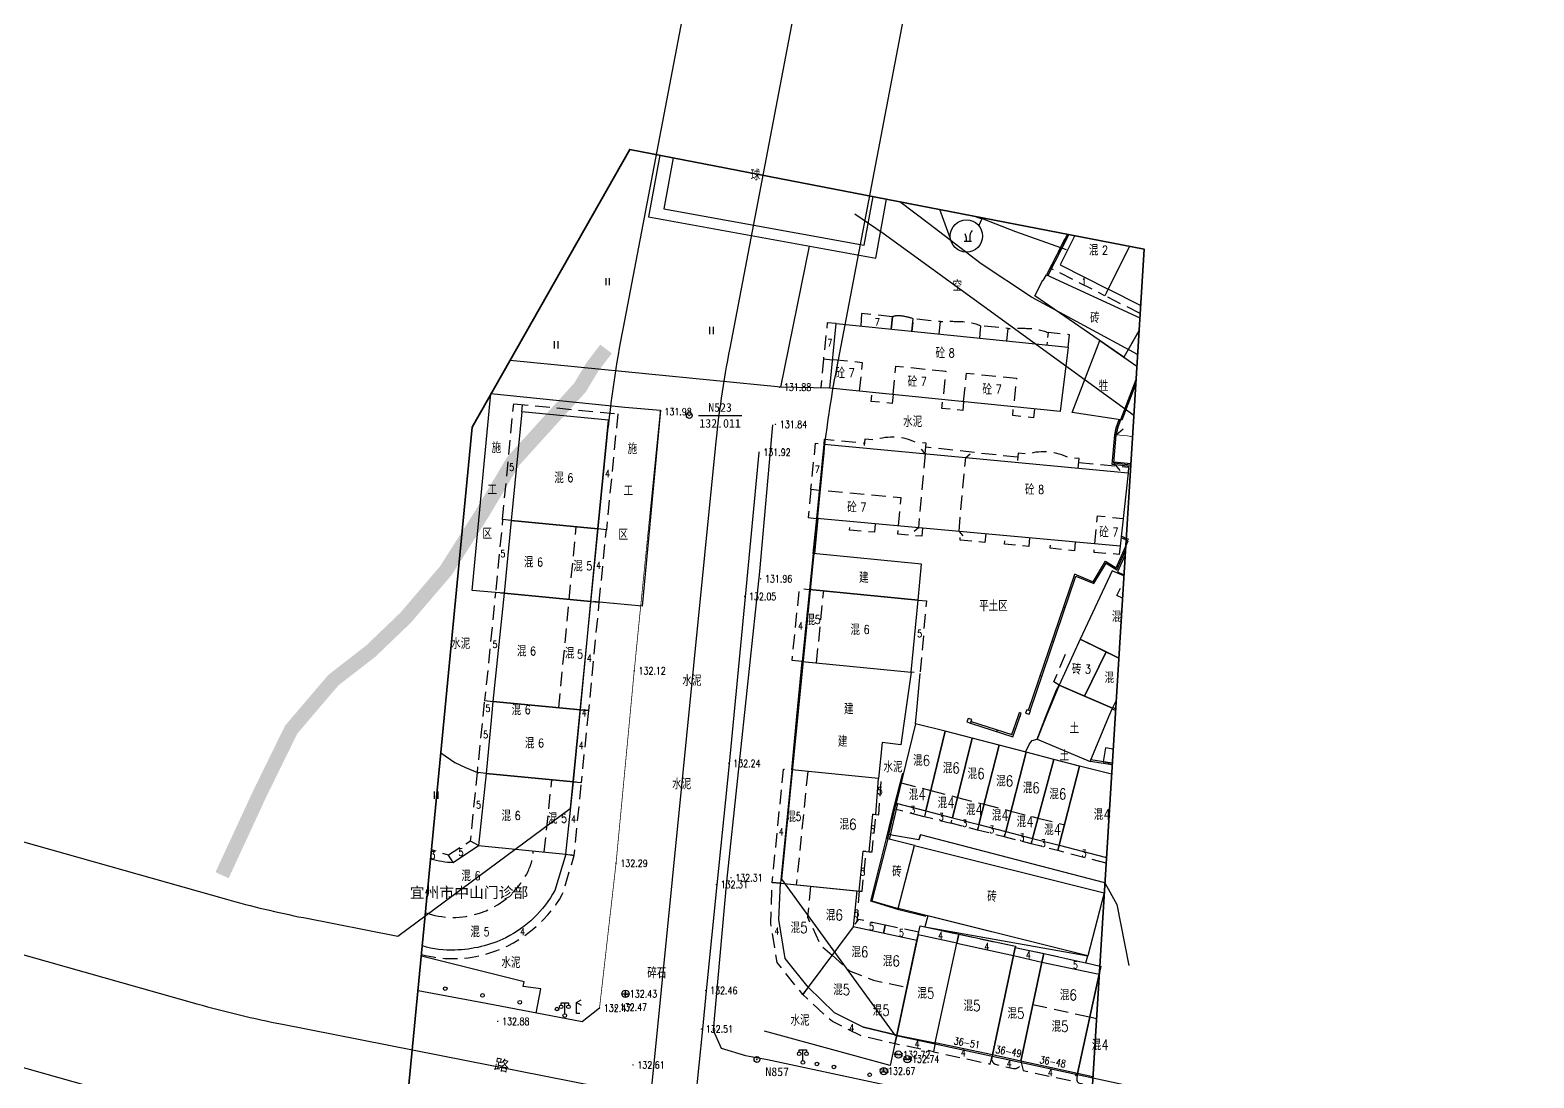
# Model space of a CAD drawing. Extents: x 529262 to 576451, y 2694391 to 2717535.
# Drawn here: x 565126.3 to 565334, y 2710702.7 to 2710847.4 of the extents above; entities that cross this region are included whole.
import ezdxf
from ezdxf.enums import TextEntityAlignment as Align
from ezdxf.xclip import XClip

# ---------------------------------------------------------------- set-up
doc = ezdxf.new("R2010")
doc.units = 0
doc.header["$XCLIPFRAME"] = 0
doc.linetypes.add('ACAD_ISO12W100', pattern=[22, 12, -3, 0.5, -3, 0.5, -3])
doc.linetypes.add('X5', pattern=[3, 2, -1])
for name, color, linetype in [('COMPONENT', 8, 'Continuous'), ('DLDW', 8, 'Continuous'), ('DLSS', 4, 'Continuous'), ('DMTZ', 8, 'Continuous'), ('GCD', 8, 'Continuous'), ('GXYZ', 8, 'Continuous'), ('JMD', 8, 'Continuous'), ('KZD', 8, 'Continuous'), ('PP-COM', 7, 'Continuous'), ('RD-中线', 40, 'Continuous'), ('RD-红线', 7, 'Continuous'), ('ZBTZ', 8, 'Continuous'), ('ZJ', 7, 'Continuous'), ('污水管径标注_W10-', 202, 'Continuous'), ('河流', 4, 'Continuous')]:
    doc.layers.add(name, color=color, linetype=linetype)
doc.layers.add('SXSS', color=5, linetype='Continuous', lineweight=0)
doc.layers.add('控制界线1', color=30, linetype='ACAD_ISO12W100', lineweight=35)
doc.styles.add('HZ', font='rs.shx', dxfattribs={"width": 0.8, "bigfont": 'hztxt.shx'})
doc.styles.add('宋体', font='', dxfattribs={"width": 0.75})
doc.styles.add('等线体', font='simhei.ttf')
doc.styles.get('宋体').set_extended_font_data('SimSun')
doc.linetypes.add('10421', pattern='A,2,[150,AAA.SHX,S=0.5,R=0,X=0,Y=0.5],1e-11', length=2)
doc.linetypes.add('10422', pattern='A,0.75,[150,AAA.SHX,S=0.5,R=0,X=0,Y=0.5],1.5,[177,AAA.SHX,S=1,R=0,X=0,Y=0.4],0.75', length=3)
doc.linetypes.add('1161', pattern='A,0,[149,AAA.SHX,S=0.15,R=0,X=0,Y=0],-1.6', length=1.6)

# ---------------------------------------------------------------- blocks, each defined once
blk = doc.blocks.new('A$C19FD0107')
at = {"layer": 'RD-中线', "color": 8, "linetype": 'Continuous', "flags": 128}
blk.add_lwpolyline([(-5743.31, 16579.32), (-5775.07, 16412.85, 0.023315), (-5777.1, 16399.01), (-5786, 16309.46)], format="xyb", dxfattribs=at)
at = {"layer": 'RD-中线', "color": 8}
blk.add_lwpolyline([(-6064, 16376.88), (-5962.75, 16353.38, -0.006431), (-5955.25, 16351.54), (-5919.83, 16342.36, -0.005446), (-5913.53, 16340.65), (-5848.65, 16322.3, 0.02026), (-5836.84, 16319.47), (-5786, 16309.46)], format="xyb", dxfattribs=at)
at = {"layer": 'RD-红线', "color": 8, "linetype": 'Continuous', "flags": 128}
for points in [[(-5764.04, 16550.72), (-5765.04, 16545.48), (-5789.8, 16415.69, 0.023272), (-5792.03, 16400.5), (-5797.12, 16349.26)], [(-5733.14, 16552.58), (-5734.14, 16547.36), (-5760.34, 16410.01, 0.023366), (-5762.18, 16397.53), (-5767.94, 16339.49)]]:
    blk.add_lwpolyline(points, format="xyb", dxfattribs=at)
at = {"layer": 'RD-红线', "color": 8}
for points in [[(-6043.08, 16387.43), (-5959.35, 16367.99, -0.006431), (-5951.49, 16366.06), (-5916.07, 16356.88, -0.005446), (-5909.45, 16355.08), (-5844.57, 16336.74, 0.02026), (-5833.94, 16334.19), (-5820.89, 16331.62)], [(-6343.83, 16356.05), (-6333.45, 16359.84, -0.004729), (-6328.37, 16361.64), (-6274.79, 16380.05, -0.092841), (-6243.83, 16384.6), (-6206.52, 16383.14, -0.007541), (-6197.94, 16382.67), (-6178.83, 16381.34, -0.010952), (-6166.4, 16380.2), (-6147.99, 16378.11, -0.023827), (-6121.19, 16373.76), (-6075.33, 16364.06, -0.004884), (-6069.9, 16362.85), (-6067.39, 16362.27), (-5966.14, 16338.77, -0.006431), (-5959.02, 16337.02), (-5923.6, 16327.84, -0.005446), (-5917.61, 16326.21), (-5852.73, 16307.87, 0.02026), (-5839.73, 16304.76), (-5820.11, 16300.89)], [(-5820.89, 16331.62), (-5797.12, 16349.26, 0.442472)], [(-5767.94, 16339.49), (-5752.26, 16317.96, 0.381381)], [(-5752.26, 16317.96), (-5691.41, 16304.84, -0.006501), (-5687.23, 16303.88), (-5513.59, 16261.68)]]:
    blk.add_lwpolyline(points, format="xyb", dxfattribs=at)
at = {"layer": '河流', "color": 8, "const_width": 2}
blk.add_lwpolyline([(-5792.15, 16412.72), (-5794.03, 16410.26), (-5795.76, 16407.38), (-5799.6, 16403.16), (-5804.99, 16397.21), (-5809.25, 16390.02), (-5814.24, 16382.15), (-5819.82, 16375.62), (-5824.62, 16371.01), (-5829.81, 16366.98), (-5835.62, 16360.16), (-5840.04, 16351.14), (-5845.17, 16340.05)], dxfattribs=at)
blk.add_lwpolyline([(-5792.15, 16412.72), (-5794.03, 16410.26), (-5795.76, 16407.38), (-5799.6, 16403.16), (-5804.99, 16397.21), (-5809.25, 16390.02), (-5814.24, 16382.15), (-5819.82, 16375.62), (-5824.62, 16371.01), (-5829.81, 16366.98), (-5835.62, 16360.16), (-5840.04, 16351.14), (-5845.17, 16340.05)], dxfattribs=at)
blk = doc.blocks.new('GC200')
at = {"linetype": 'Continuous', "const_width": 0.2, "flags": 128}
blk.add_lwpolyline([(-0.1, 0, 1), (0.1, 0, 1)], format="xyb", close=True, dxfattribs=at)
blk = doc.blocks.new('gc210')
at = {"color": 8}
for p, q in [((-1, 0), (1, 0)), ((-0.5, 1), (-0.5, 0)), ((0.5, 1), (0.5, 0))]:
    blk.add_line(p, q, dxfattribs=at)
for centre, radius, start, end in [((-2.94, 0.81), 2.45, 4.3743, 29.0242), ((3.4, 1.11), 2.91, 139.3312, 182.0887)]:
    blk.add_arc(centre, radius, start, end, dxfattribs=at)
blk = doc.blocks.new('gc121')
at = {"color": 8}
for p, q in [((-0.5, -1), (-0.5, 1)), ((0.5, -1), (0.5, 1))]:
    blk.add_line(p, q, dxfattribs=at)
blk = doc.blocks.new('gc170')
at = {"color": 8, "linetype": 'Continuous'}
blk.add_circle((0, 0), 0.5, dxfattribs=at)
blk = doc.blocks.new('gc097')
at = {"color": 8}
for p, q in [((-1, 2.9), (-1, 3.5)), ((-1, 3.5), (1, 3.5)), ((0, 0.5), (0, 3.5)), ((1, 3.5), (1, 2.9))]:
    blk.add_line(p, q, dxfattribs=at)
for centre in [(-1, 2.4), (0, 0), (1, 2.4)]:
    blk.add_circle(centre, 0.5, dxfattribs=at)
blk = doc.blocks.new('gc052')
for p, q in [((0, 3), (1.3, 3.75)), ((0, 3), (1.3, 2.25)), ((0, 0), (0, 3)), ((1, 0), (0, 0))]:
    blk.add_line(p, q)
blk = doc.blocks.new('gc117')
at = {"color": 8}
blk.add_circle((0, 0), 0.8, dxfattribs=at)
blk.add_point((0, 0), dxfattribs=at)
blk = doc.blocks.new('gcbj0102')
for p, q in [((-1, 0), (1, 0)), ((0, -1), (0, 1))]:
    blk.add_line(p, q)
blk.add_circle((0, 0), 1)
blk = doc.blocks.new('gcbj0101')
blk.add_line((-1, 0), (1, 0))
blk.add_circle((0, 0), 1)
blk = doc.blocks.new('gcbj0107')
for q in [(-0.87, -0.5), (0, 1), (0.87, -0.5)]:
    blk.add_line((0, 0), q)
blk.add_circle((0, 0), 1)

msp = doc.modelspace()

# ---------------------------------------------------------------- linework, layer by layer
at = {"layer": 'DLDW', "color": 252, "linetype": '1161', "flags": 128}
msp.add_lwpolyline([(565215.103, 2710829.725), (565213.825, 2710822.668), (565241.48, 2710817.65), (565242.702, 2710824.378)], dxfattribs=at)
at = {"layer": 'DLDW', "color": 252, "linetype": 'Continuous', "flags": 128}
for points in [[(565279.002, 2710799.083), (565276.876, 2710793.556), (565270.199, 2710794.539), (565274.023, 2710804.481), (565279.118, 2710800.97)], [(565279.399, 2710805.509), (565279.277, 2710805.569), (565277.346, 2710802.196), (565279.118, 2710800.971)]]:
    msp.add_lwpolyline(points, dxfattribs=at)
at = {"layer": 'DLSS', "linetype": 'Continuous'}
for p, q in [((565276.282, 2710791.459), (565277.259, 2710792.286)), ((565275.955, 2710787.536), (565276.282, 2710791.459)), ((565275.955, 2710787.536), (565276.781, 2710786.559))]:
    msp.add_line(p, q, dxfattribs=at)
at = {"layer": 'DLSS', "linetype": 'Continuous', "flags": 128}
for points, elevation in [([(565229.954, 2710798.073), (565192.613, 2710801.759)], 131.927), ([(565183.046, 2710747.559), (565184.954, 2710746.221), (565186.425, 2710745.541), (565188.079, 2710744.824)], 133.81)]:
    msp.add_lwpolyline(points, dxfattribs=dict(at, elevation=elevation))
at = {"layer": 'DLSS', "linetype": 'Continuous', "const_width": 0.1, "flags": 128}
msp.add_lwpolyline([(565204.939, 2710712.301), (565207.22, 2710732.292), (565209.733, 2710758.883), (565213.307, 2710794.669)], dxfattribs=at)
at = {"layer": 'DLSS', "linetype": 'Continuous', "flags": 128}
msp.add_lwpolyline([(565228.831, 2710792.846), (565227.01, 2710772.612), (565222.487, 2710729.792), (565220.624, 2710709.255), (565221.721, 2710706.782), (565225.103, 2710705.733), (565228.148, 2710705.194), (565272.613, 2710695.678)], dxfattribs=at)
at = {"layer": 'DLSS', "flags": 128}
msp.add_lwpolyline([(565204.939, 2710712.301), (565202.527, 2710710.392), (565189.304, 2710712.954), (565179.879, 2710714.673)], dxfattribs=at)
at = {"layer": 'DMTZ', "linetype": '10422', "flags": 128}
for points in [[(565278.961, 2710798.42), (565277.062, 2710793.484), (565276.876, 2710793.556)], [(565244.563, 2710735.702), (565245.673, 2710740.273), (565246.8, 2710744.766)], [(565249.977, 2710724.955), (565246.264, 2710725.872), (565242.386, 2710727.055), (565244.563, 2710735.702)]]:
    msp.add_lwpolyline(points, dxfattribs=at)
at = {"layer": 'DMTZ', "linetype": '10421'}
msp.add_lwpolyline([(565276.876, 2710793.556), (565276.476, 2710792.362), (565276.282, 2710791.459)], dxfattribs=at)
at = {"layer": 'DMTZ', "linetype": '10422'}
msp.add_lwpolyline([(565275.976, 2710787.735), (565278.285, 2710787.489)], dxfattribs=at)
at = {"layer": 'DMTZ', "linetype": '10422', "flags": 128}
for points, elevation in [([(565277.508, 2710774.907), (565276.443, 2710772.545)], 22.292), ([(565276.443, 2710772.545), (565277.337, 2710772.147)], 22.292), ([(565266.576, 2710752.568), (565268.021, 2710756.271), (565268.383, 2710756.918)], 134.803), ([(565263.749, 2710747.667), (565264.327, 2710748.809), (565264.685, 2710749.273), (565265.363, 2710749.46), (565266.576, 2710752.568)], 134.803)]:
    msp.add_lwpolyline(points, dxfattribs=dict(at, elevation=elevation))
at = {"layer": 'JMD', "linetype": 'Continuous'}
for p, q in [((565268.931, 2710818.015), (565269.109, 2710817.923)), ((565276.26, 2710791.195), (565276.06, 2710791.212)), ((565249.892, 2710788.859), (565249.379, 2710789.473)), ((565255.508, 2710788.325), (565256.123, 2710788.837)), ((565234.745, 2710777.986), (565234.944, 2710777.966)), ((565248.978, 2710778.633), (565248.364, 2710778.12)), ((565254.574, 2710778.121), (565255.086, 2710777.506)), ((565277.347, 2710777.083), (565277.429, 2710777.265)), ((565234.45, 2710775.09), (565234.649, 2710775.07)), ((565277.302, 2710775.362), (565277.485, 2710775.28)), ((565274.399, 2710773.323), (565274.57, 2710773.219)), ((565270.792, 2710772.153), (565270.564, 2710772.23)), ((565269.232, 2710767.555), (565269.004, 2710767.632)), ((565267.625, 2710762.82), (565267.398, 2710762.897)), ((565266.019, 2710758.085), (565265.792, 2710758.162)), ((565263.166, 2710753.025), (565262.939, 2710753.105)), ((565259.805, 2710750.487), (565259.879, 2710750.715)), ((565275.221, 2710745.977), (565275.256, 2710746.214)), ((565245.428, 2710738.629), (565245.662, 2710738.575)), ((565249.869, 2710723.509, -329.149), (565272.37, 2710719.512, -329.149))]:
    msp.add_line(p, q, dxfattribs=at)
at = {"layer": 'JMD', "linetype": 'X5'}
for p, q in [((565249.892, 2710788.859), (565248.978, 2710778.633)), ((565254.574, 2710778.121), (565255.508, 2710788.325))]:
    msp.add_line(p, q, dxfattribs=at)
at = {"layer": 'JMD', "linetype": 'Continuous', "flags": 128}
for points in [[(565269.531, 2710819.181), (565266.644, 2710813.569)], [(565269.736, 2710819.141), (565266.826, 2710813.485)], [(565270.578, 2710818.978), (565268.534, 2710814.943), (565275.176, 2710811.592), (565278.172, 2710817.507)], [(565279.635, 2710809.342), (565275.176, 2710811.592), (565278.172, 2710817.507)], [(565279.417, 2710805.815), (565277.346, 2710802.196), (565265.048, 2710810.653), (565266.137, 2710812.822), (565266.213, 2710812.781), (565266.644, 2710813.569), (565279.53, 2710807.636)], [(565275.739, 2710787.358), (565276.083, 2710791.488), (565276.282, 2710792.415), (565276.675, 2710793.586)], [(565275.955, 2710787.536), (565276.282, 2710791.459), (565276.476, 2710792.362), (565276.876, 2710793.556)], [(565278.273, 2710787.289), (565275.955, 2710787.536)], [(565278.261, 2710787.09), (565275.739, 2710787.358)], [(565234.45, 2710775.09), (565234.942, 2710779.917)], [(565234.649, 2710775.07), (565235.141, 2710779.899)], [(565277.952, 2710776.812), (565276.943, 2710777.264)], [(565278.034, 2710776.994), (565276.967, 2710777.472)], [(565270.727, 2710771.963), (565273.179, 2710770.938), (565274.882, 2710773.731), (565276.381, 2710772.818), (565277.538, 2710775.4)], [(565270.792, 2710772.153), (565273.098, 2710771.188), (565274.815, 2710774.006), (565276.291, 2710773.107), (565277.952, 2710776.812)], [(565264.189, 2710753.438), (565270.564, 2710772.23)], [(565264.418, 2710753.366), (565270.727, 2710771.963)], [(565202.221, 2710752.568), (565202.311, 2710753.489), (565190.231, 2710754.656), (565190.031, 2710752.568)], [(565190.031, 2710752.568), (565189.279, 2710744.709), (565201.348, 2710743.548), (565202.221, 2710752.568)], [(565256.146, 2710751.661), (565262.015, 2710749.778), (565263.166, 2710753.025)], [(565256.236, 2710751.884), (565261.866, 2710750.078), (565262.749, 2710752.568)], [(565262.749, 2710752.568), (565262.939, 2710753.105)], [(565263.004, 2710752.568), (565263.166, 2710753.025)], [(565276.179, 2710753.391), (565275.705, 2710753.585)], [(565276.194, 2710753.644), (565275.797, 2710753.806)], [(565275.716, 2710745.905), (565272.68, 2710746.346)], [(565275.731, 2710746.145), (565272.775, 2710746.574)], [(565244.737, 2710735.661), (565245.889, 2710740.608)], [(565244.969, 2710735.603), (565246.121, 2710740.548)]]:
    msp.add_lwpolyline(points, dxfattribs=at)
at = {"layer": 'JMD', "linetype": 'X5', "flags": 128}
for points in [[(565275.176, 2710811.592), (565274.713, 2710810.675), (565267.166, 2710814.492), (565269.535, 2710819.18)], [(565237.631, 2710806.847), (565236.385, 2710806.936), (565235.862, 2710801.977), (565237.129, 2710801.85)], [(565251.857, 2710805.402), (565252.03, 2710807.102), (565248.249, 2710807.486), (565248.076, 2710805.786)], [(565261.169, 2710804.456), (565261.342, 2710806.156), (565257.561, 2710806.54), (565257.389, 2710804.84)], [(565269.657, 2710803.593), (565269.83, 2710805.293), (565266.873, 2710805.594), (565266.701, 2710803.894)], [(565235.862, 2710801.977), (565235.489, 2710798.011), (565236.735, 2710797.922)], [(565240.844, 2710797.507), (565241.241, 2710801.435), (565237.129, 2710801.85)], [(565264.988, 2710795.07), (565264.863, 2710793.829), (565261.987, 2710794.119), (565262.112, 2710795.36)], [(565262.671, 2710788.374), (565249.977, 2710789.755)], [(565271.122, 2710787.649), (565277.994, 2710786.995), (565277.922, 2710786.239)], [(565192.745, 2710779.661), (565191.556, 2710779.775), (565190.59, 2710769.714), (565191.757, 2710769.596)], [(565273.329, 2710776.404), (565273.684, 2710780.29), (565277.226, 2710779.902)], [(565258.265, 2710777.783), (565258.159, 2710776.624), (565254.714, 2710776.912), (565254.822, 2710778.098)], [(565264.3, 2710777.231), (565264.194, 2710776.07), (565260.863, 2710776.36), (565260.97, 2710777.535)], [(565270.619, 2710776.652), (565270.51, 2710775.459), (565267.149, 2710775.805), (565267.254, 2710776.96)], [(565276.808, 2710776.086), (565276.701, 2710774.945), (565273.222, 2710775.234), (565273.329, 2710776.404)], [(565191.757, 2710769.596), (565190.59, 2710769.714), (565189.082, 2710754.767), (565190.231, 2710754.656)], [(565268.383, 2710756.918), (565267.653, 2710757.342), (565269.299, 2710761.224), (565270.181, 2710760.817)], [(565275.797, 2710753.806), (565276.193, 2710753.62)], [(565200.291, 2710733.581), (565201.446, 2710733.352), (565202.443, 2710743.44), (565201.348, 2710743.548)], [(565240.799, 2710728.465), (565241.198, 2710728.429), (565241.755, 2710733.942), (565241.356, 2710733.983)]]:
    msp.add_lwpolyline(points, dxfattribs=at)
for points, elevation in [([(565279.567, 2710808.234), (565274.713, 2710810.675), (565275.176, 2710811.592)], 20.962), ([(565245.466, 2710797.041), (565245.862, 2710800.968), (565252.735, 2710800.274), (565252.339, 2710796.347)], -22.36), ([(565255.217, 2710796.077), (565255.611, 2710799.984), (565262.508, 2710799.288), (565262.112, 2710795.36)], -22.364), ([(565245.466, 2710797.041), (565245.341, 2710795.8), (565242.465, 2710796.09), (565242.59, 2710797.331)], -22.36), ([(565255.217, 2710796.077), (565255.091, 2710794.836), (565252.215, 2710795.126), (565252.339, 2710796.347)], -22.364), ([(565235.327, 2710783.8), (565234.129, 2710783.919), (565234.765, 2710790.31), (565235.961, 2710790.185)], 132.941), ([(565235.961, 2710790.185), (565236.025, 2710790.864), (565241.517, 2710790.342)], 131.605), ([(565234.129, 2710783.919), (565233.747, 2710780.051), (565234.942, 2710779.917)], 132.941), ([(565246.214, 2710778.886), (565246.569, 2710782.771), (565235.327, 2710783.8)], 2.767), ([(565243.004, 2710779.179), (565242.898, 2710778.014), (565239.453, 2710778.302), (565239.562, 2710779.494)], 134.026), ([(565249.544, 2710778.581), (565249.441, 2710777.456), (565246.11, 2710777.746), (565246.214, 2710778.886)], 2.767), ([(565277.138, 2710768.912), (565276.37, 2710769.287), (565277.275, 2710771.14)], 134.699), ([(565232.915, 2710760.154), (565231.532, 2710760.291), (565232.545, 2710770.251), (565233.927, 2710770.11)], 132.442), ([(565234.905, 2710759.959), (565235.891, 2710769.92)], 132.346), ([(565202.311, 2710753.489), (565203.459, 2710753.378), (565204.9, 2710768.357), (565203.737, 2710768.471)], 132.727), ([(565248.924, 2710768.629), (565250.069, 2710768.553), (565249.21, 2710758.569), (565247.983, 2710758.675)], 132.442), ([(565188.86, 2710752.568), (565189.082, 2710754.767), (565190.231, 2710754.656)], 132.762), ([(565189.279, 2710744.709), (565188.079, 2710744.824), (565188.86, 2710752.568)], 132.762), ([(565201.348, 2710743.548), (565202.443, 2710743.44), (565203.376, 2710752.568)], 132.77), ([(565203.376, 2710752.568), (565203.459, 2710753.378), (565202.311, 2710753.489)], 132.77), ([(565188.244, 2710734.77), (565187.124, 2710735.35), (565188.079, 2710744.824), (565189.279, 2710744.709)], -864), ([(565229.921, 2710729.562), (565228.773, 2710729.651), (565230.354, 2710745.29), (565231.499, 2710745.174)], 132.894), ([(565233.691, 2710744.987), (565232.113, 2710729.341)], 134.335), ([(565243.102, 2710739.035), (565243.493, 2710738.981), (565243.85, 2710743.977), (565243.459, 2710744.031)], 132.77), ([(565246.568, 2710743.396), (565250.68, 2710742.342)], 135.764), ([(565250.68, 2710742.342), (565254.367, 2710741.397)], 135.764), ([(565245.889, 2710740.608), (565245.682, 2710739.821), (565249.79, 2710738.76), (565249.997, 2710739.547)], 135.27), ([(565254.367, 2710741.397), (565258.04, 2710740.455)], 135.764), ([(565258.04, 2710740.455), (565261.749, 2710739.504)], 135.764), ([(565242.158, 2710733.902), (565242.579, 2710733.859), (565243.102, 2710739.035), (565242.681, 2710739.077)], 132.77), ([(565249.997, 2710739.547), (565249.79, 2710738.76), (565253.476, 2710737.821), (565253.675, 2710738.597)], 135.27), ([(565257.322, 2710737.656), (565257.124, 2710736.885), (565253.476, 2710737.821), (565253.675, 2710738.597)], -529.289), ([(565261.023, 2710736.697), (565260.827, 2710735.935), (565257.124, 2710736.885), (565257.322, 2710737.656)], 134.803), ([(565261.749, 2710739.504), (565265.479, 2710738.548)], 135.764), ([(565265.479, 2710738.548), (565269.212, 2710737.591)], 135.764), ([(565264.727, 2710735.744), (565264.532, 2710734.984), (565260.827, 2710735.935), (565261.024, 2710736.701)], 134.803), ([(565268.391, 2710734.798), (565268.197, 2710734.044), (565264.532, 2710734.984), (565264.727, 2710735.744)], 134.803), ([(565184.75, 2710732.416), (565184.067, 2710733.422), (565181.755, 2710734.146)], 133.504), ([(565188.244, 2710734.77), (565187.124, 2710735.35), (565184.067, 2710733.422), (565184.75, 2710732.416)], 133.042), ([(565233.756, 2710715.191), (565233.026, 2710714.175), (565229.454, 2710718.603), (565228.584, 2710723.967), (565228.773, 2710729.651), (565229.921, 2710729.562)], 135.892), ([(565234.078, 2710729.143), (565233.647, 2710724.868), (565235.485, 2710720.983), (565237.06, 2710719.628)], 132.894), ([(565240.453, 2710728.5), (565240.799, 2710728.465), (565240.458, 2710724.281), (565239.95, 2710723.508)], -533.447), ([(565237.06, 2710719.628), (565239.447, 2710717.463), (565242.757, 2710716.155), (565247.383, 2710715.173)], 132.894), ([(565245.984, 2710708.582), (565245.704, 2710707.384), (565241.126, 2710708.426), (565237.096, 2710710.451), (565236.22, 2710711.128), (565233.026, 2710714.175), (565233.756, 2710715.191)], 135.892), ([(565264.764, 2710712.791), (565272.63, 2710711.087)], -532.92), ([(565272.63, 2710711.087), (565273.552, 2710710.886)], -532.92), ([(565251.281, 2710707.503), (565251.031, 2710706.278), (565245.704, 2710707.384), (565245.984, 2710708.582)], 135.892), ([(565251.281, 2710707.503), (565251.031, 2710706.278), (565258.884, 2710704.575), (565259.184, 2710705.839)], -532.645), ([(565263.098, 2710704.97), (565263.451, 2710703.677), (565270.058, 2710702.26), (565270.942, 2710703.291)], -532.933)]:
    msp.add_lwpolyline(points, dxfattribs=dict(at, elevation=elevation))
at = {"layer": 'JMD', "linetype": 'X5'}
for points in [[(565245.211, 2710806.074), (565245.384, 2710807.777), (565241.099, 2710808.212), (565241.003, 2710806.504)], [(565192.745, 2710779.661), (565191.556, 2710779.775), (565193.089, 2710795.752), (565207.461, 2710794.373), (565205.884, 2710778.371), (565204.723, 2710778.485)], [(565248.933, 2710722.4), (565249.199, 2710723.652), (565254.55, 2710722.509), (565254.286, 2710721.263)], [(565254.278, 2710721.265), (565254.55, 2710722.509), (565262.365, 2710720.838), (565262.086, 2710719.561)], [(565262.079, 2710719.562), (565262.335, 2710720.682), (565266.266, 2710719.84), (565266.015, 2710718.662)], [(565266.015, 2710718.662), (565266.266, 2710719.84), (565274.138, 2710718.08), (565273.907, 2710716.981)]]:
    msp.add_lwpolyline(points, dxfattribs=at)
at = {"layer": 'JMD', "linetype": 'Continuous', "flags": 128}
for points in [[(565269.657, 2710803.593), (565268.56, 2710794.709), (565236.735, 2710797.922), (565237.631, 2710806.847)], [(565204.723, 2710778.485), (565206.202, 2710793.516), (565194.219, 2710794.666), (565192.745, 2710779.661)], [(565202.311, 2710753.489), (565203.737, 2710768.471), (565191.757, 2710769.596), (565190.231, 2710754.656)], [(565200.291, 2710733.581), (565201.348, 2710743.548), (565189.279, 2710744.709), (565188.244, 2710734.77)]]:
    msp.add_lwpolyline(points, close=True, dxfattribs=at)
at = {"layer": 'JMD', "linetype": 'X5'}
for points in [[(565248.076, 2710805.786), (565248.249, 2710807.486, 0.0684938), (565246.579, 2710807.886, 0.1305914), (565245.384, 2710807.777), (565245.211, 2710806.077)], [(565180.917, 2710725.447), (565181.724, 2710725.224, 0.3451113), (565194.884, 2710730.815, 0.1127226), (565195.806, 2710734.024)]]:
    msp.add_lwpolyline(points, format="xyb", dxfattribs=at)
at = {"layer": 'JMD', "linetype": 'X5', "flags": 128}
for points in [[(565251.857, 2710805.402), (565252.03, 2710807.102, -0.0306813), (565254.731, 2710807.112, -0.0981205), (565257.561, 2710806.54), (565257.389, 2710804.84)], [(565261.169, 2710804.456), (565261.342, 2710806.156, -0.0306813), (565264.043, 2710806.166, -0.0981205), (565266.873, 2710805.594), (565266.701, 2710803.894)], [(565249.892, 2710788.859), (565250.032, 2710790.332), (565248.64, 2710790.416, 0.1929874), (565242.962, 2710790.752), (565241.568, 2710790.881), (565241.452, 2710789.662)], [(565271.046, 2710786.846), (565271.174, 2710788.19), (565269.777, 2710788.277, 0.1929874), (565264.115, 2710788.822), (565262.727, 2710788.954), (565262.603, 2710787.65)], [(565180.364, 2710719.713, 0.1317183), (565188.946, 2710719.673, 0.2022232), (565199.851, 2710728.073), (565201.446, 2710733.352), (565200.291, 2710733.581)]]:
    msp.add_lwpolyline(points, format="xyb", dxfattribs=at)
at = {"layer": 'JMD', "linetype": 'Continuous'}
msp.add_lwpolyline([(565279.277, 2710805.569), (565279.399, 2710805.509)], dxfattribs=at)
at = {"layer": 'JMD', "linetype": 'X5'}
for points, elevation in [([(565194.219, 2710794.666), (565194.312, 2710795.635)], 132.281), ([(565200.75, 2710768.752), (565201.734, 2710778.778)], 132.727), ([(565203.737, 2710768.471), (565204.9, 2710768.357), (565205.884, 2710778.371), (565204.723, 2710778.485)], 132.727), ([(565199.325, 2710753.778), (565200.75, 2710768.752)], 132.727), ([(565197.305, 2710733.876), (565198.361, 2710743.835)], 132.778), ([(565274.877, 2710732.33), (565268.197, 2710734.044), (565268.392, 2710734.797)], 134.803), ([(565244.129, 2710722.621), (565244.373, 2710723.769), (565240.679, 2710724.553), (565240.458, 2710724.281)], 135.892), ([(565248.756, 2710721.639), (565249.014, 2710722.783), (565244.373, 2710723.769), (565244.129, 2710722.621)], 150.909), ([(565273.907, 2710716.981), (565273.941, 2710717.17)], -529.434)]:
    msp.add_lwpolyline(points, dxfattribs=dict(at, elevation=elevation))
at = {"layer": 'JMD', "linetype": 'Continuous', "flags": 128}
for points, elevation in [([(565277.922, 2710786.239), (565276.808, 2710776.086), (565234.942, 2710779.917), (565235.961, 2710790.185)], 131.605), ([(565204.723, 2710778.485), (565192.745, 2710779.661), (565191.757, 2710769.596), (565203.737, 2710768.471)], 132.265), ([(565248.924, 2710768.629), (565249.396, 2710773.617), (565234.45, 2710775.09), (565233.928, 2710770.114)], 132.399), ([(565233.928, 2710770.114), (565232.915, 2710760.154), (565247.983, 2710758.675), (565248.924, 2710768.629)], 132.442), ([(565274.872, 2710761.483), (565271.294, 2710763.231), (565268.383, 2710756.918), (565271.895, 2710755.389)], 135.105), ([(565256.342, 2710752.143), (565255.846, 2710752.299), (565255.65, 2710751.817), (565256.146, 2710751.661)], 131.819), ([(565264.449, 2710753.356), (565263.953, 2710753.512), (565263.757, 2710753.03), (565264.253, 2710752.874)], 263.601), ([(565248.554, 2710751.539), (565245.889, 2710740.608), (565249.997, 2710739.547), (565252.68, 2710750.523)], 135.764), ([(565249.997, 2710739.547), (565253.675, 2710738.597), (565256.387, 2710749.564), (565252.68, 2710750.523)], -529.271), ([(565253.675, 2710738.597), (565257.322, 2710737.656), (565260.129, 2710748.596), (565256.387, 2710749.564)], -529.311), ([(565257.322, 2710737.656), (565261.024, 2710736.701), (565263.851, 2710747.633), (565260.129, 2710748.596)], -529.289), ([(565263.851, 2710747.633), (565261.024, 2710736.701), (565264.727, 2710735.744), (565267.653, 2710746.65)], 134.803), ([(565264.727, 2710735.744), (565268.391, 2710734.798), (565271.197, 2710745.733), (565267.653, 2710746.65)], 134.803), ([(565243.459, 2710744.031), (565231.502, 2710745.201), (565229.921, 2710729.562), (565240.799, 2710728.465), (565241.356, 2710733.983), (565242.158, 2710733.902), (565242.681, 2710739.077), (565243.102, 2710739.035)], 135.947), ([(565242.54, 2710727.131), (565246.178, 2710726.041), (565248.429, 2710734.734), (565244.737, 2710735.661)], -993.993), ([(565272.37, 2710719.512), (565246.178, 2710726.041), (565248.429, 2710734.734), (565274.621, 2710728.205)], -329.149), ([(565233.756, 2710715.191), (565233.756, 2710715.191), (565230.58, 2710719.151), (565229.71, 2710724.515), (565229.921, 2710729.562), (565240.453, 2710728.5), (565239.95, 2710723.508), (565233.756, 2710715.191)], -533.447), ([(565239.95, 2710723.508), (565239.95, 2710723.508), (565233.756, 2710715.191), (565237.346, 2710711.676), (565241.376, 2710709.651), (565245.984, 2710708.582), (565241.376, 2710709.651), (565245.984, 2710708.582), (565248.756, 2710721.639)], 135.892), ([(565250.248, 2710725.027), (565249.869, 2710723.509), (565262.365, 2710720.838), (565262.335, 2710720.682), (565266.266, 2710719.84), (565272.079, 2710718.54), (565272.37, 2710719.512)], -329.149), ([(565245.984, 2710708.582), (565251.281, 2710707.503), (565254.284, 2710721.264), (565248.918, 2710722.403)], -533.277), ([(565259.184, 2710705.839), (565251.281, 2710707.503), (565254.284, 2710721.264), (565262.09, 2710719.56)], -532.92), ([(565259.184, 2710705.839), (565262.09, 2710719.56), (565266.015, 2710718.662), (565263.098, 2710704.97)], -532.92), ([(565270.942, 2710703.291), (565263.098, 2710704.97), (565266.015, 2710718.662), (565273.907, 2710716.981)], -532.933)]:
    msp.add_lwpolyline(points, close=True, dxfattribs=dict(at, elevation=elevation))
for points, elevation in [([(565277.329, 2710772.008), (565275.723, 2710772.7), (565271.294, 2710763.231), (565276.626, 2710760.626)], 134.699), ([(565276.626, 2710760.626), (565274.872, 2710761.483), (565271.895, 2710755.389), (565275.756, 2710753.707), (565276.262, 2710754.744)], 135.105), ([(565232.198, 2710752.568), (565232.915, 2710760.154), (565247.983, 2710758.675), (565247.103, 2710752.568)], 134.335), ([(565275.28, 2710752.568), (565275.756, 2710753.707), (565268.383, 2710756.918), (565266.621, 2710752.568)], 134.82), ([(565247.103, 2710752.568), (565246.537, 2710748.639), (565243.966, 2710748.96), (565243.459, 2710744.031), (565231.502, 2710745.201), (565232.198, 2710752.568)], 134.335), ([(565266.621, 2710752.568), (565265.363, 2710749.46), (565272.68, 2710746.346), (565275.28, 2710752.568)], 134.82), ([(565275.848, 2710748.047), (565274.78, 2710748.239), (565274.483, 2710746.326), (565275.731, 2710746.145)], 130.647), ([(565273.052, 2710702.791), (565270.942, 2710703.291), (565273.907, 2710716.981), (565273.929, 2710716.976)], -532.855)]:
    msp.add_lwpolyline(points, dxfattribs=dict(at, elevation=elevation))
at = {"layer": 'JMD', "linetype": 'Continuous', "elevation": 134.803}
msp.add_lwpolyline([(565275.635, 2710744.585), (565271.197, 2710745.733), (565268.391, 2710734.798), (565274.926, 2710733.11)], dxfattribs=at)
at = {"layer": 'JMD', "linetype": 'Continuous', "elevation": 132.778, "flags": 128}
msp.add_lwpolyline([(565181.636, 2710732.916, 0.0573595), (565184.75, 2710732.416), (565188.244, 2710734.77), (565200.291, 2710733.581), (565198.767, 2710728.539, -0.1507806), (565192.006, 2710722.025, -0.1084735), (565184.976, 2710720.32, -0.0947178), (565180.53, 2710720.884), (565180.478, 2710720.897)], format="xyb", dxfattribs=at)
at = {"layer": 'JMD', "linetype": 'X5', "flags": 128}
for points, elevation in [([(565259.184, 2710705.839, 0.0202597), (565259.065, 2710705.194, 0.2107032), (565259.569, 2710704.546), (565262.109, 2710703.949, 0.2740646), (565263.052, 2710704.399, 0.0669391), (565263.098, 2710704.97, -0.2435365)], -532.92), ([(565270.942, 2710703.291, 0.0285103), (565270.843, 2710702.676, 0.282086), (565271.061, 2710701.974), (565272.978, 2710701.584)], -532.933)]:
    msp.add_lwpolyline(points, format="xyb", dxfattribs=dict(at, elevation=elevation))
at = {"layer": 'KZD', "linetype": 'Continuous'}
msp.add_line((565218.587, 2710794.146), (565224.587, 2710794.146), dxfattribs=at)
at = {"layer": 'SXSS', "color": 8, "linetype": 'Continuous', "flags": 128}
msp.add_lwpolyline([(565276.282, 2710791.459), (565277.829, 2710791.326), (565278.513, 2710791.182)], dxfattribs=at)
at = {"layer": 'ZBTZ', "linetype": '1161', "flags": 128}
for points, elevation in [([(565213.246, 2710830.084), (565211.725, 2710821.557), (565243.112, 2710815.863), (565244.57, 2710824.016)], 132.578), ([(565253.41, 2710818.517), (565251.912, 2710822.594)], 132.13), ([(565257.319, 2710820.346), (565257.779, 2710821.342), (565262.375, 2710819.571), (565269.377, 2710817.057)], 132.164), ([(565248.655, 2710752.568), (565248.69, 2710752.923), (565249.206, 2710758.515)], 131.743), ([(565248.554, 2710751.539), (565248.655, 2710752.568)], 131.743), ([(565274.71, 2710729.614), (565249.264, 2710736.226), (565249.045, 2710735.53), (565244.739, 2710736.276)], 134.918), ([(565196.175, 2710711.609), (565196.831, 2710714.956), (565194.408, 2710715.294), (565194.522, 2710715.944), (565180.341, 2710719.475)], 132.823), ([(565245.704, 2710707.384), (565245.047, 2710704.385), (565227.714, 2710709.101)], 135.892)]:
    msp.add_lwpolyline(points, dxfattribs=dict(at, elevation=elevation))
for points in [[(565229.954, 2710798.073), (565233.941, 2710817.527)], [(565236.735, 2710797.922), (565229.954, 2710798.073)], [(565190.59, 2710769.714), (565187.346, 2710769.983), (565189.952, 2710797.174), (565208.449, 2710795.304), (565213.376, 2710794.883), (565210.831, 2710767.805), (565204.9, 2710768.357)]]:
    msp.add_lwpolyline(points, dxfattribs=at)
at = {"layer": 'ZBTZ', "linetype": '1161'}
for points in [[(565249.045, 2710735.53), (565249.264, 2710736.226)], [(565274.71, 2710729.614), (565276.37, 2710726.614), (565278.01, 2710718.179)]]:
    msp.add_lwpolyline(points, dxfattribs=at)
at = {"layer": 'ZBTZ', "linetype": 'Continuous'}
msp.add_circle((565255.599, 2710818.93, 132.164), 2.228, dxfattribs=at)
msp.add_arc((565257.796, 2710823.002, 132.195), 1.66, 235.29793, 282.77497, dxfattribs=at)
at = {"layer": '控制界线1', "color": 252, "linetype": 'Continuous', "flags": 128}
msp.add_lwpolyline([(565188.368, 2710139.189), (565315.579, 2710129.586), (565330.583, 2710250.72), (565247.22, 2710284.672), (565280.117, 2710817.13), (565209.112, 2710830.885), (565187.376, 2710792.516), (565139.509, 2710295.527), (565131.76, 2710174.472)], close=True, dxfattribs=at)
msp.add_lwpolyline([(565188.368, 2710139.189), (565315.579, 2710129.586), (565330.583, 2710250.72), (565247.22, 2710284.672), (565280.117, 2710817.13), (565209.112, 2710830.885), (565187.376, 2710792.516), (565139.509, 2710295.527), (565131.76, 2710174.472)], close=True, dxfattribs=at)
msp.add_lwpolyline([(565188.368, 2710139.189), (565315.579, 2710129.586), (565330.583, 2710250.72), (565247.22, 2710284.672), (565280.117, 2710817.13), (565209.112, 2710830.885), (565187.376, 2710792.516), (565139.509, 2710295.527), (565131.76, 2710174.472)], close=True, dxfattribs=at)
at = {"layer": '污水管径标注_W10-'}
msp.add_lwpolyline([(565226.948, 2710789.026), (565225.045, 2710769.117), (565222.839, 2710746.045), (565221.147, 2710729.308), (565219.671, 2710714.704), (565219.136, 2710709.409), (565217.124, 2710689.51)], dxfattribs=at)
at = {"layer": '河流', "color": 252, "elevation": 176.94}
for points in [[(565279.217, 2710802.563), (565264.574, 2710810.479), (565257.655, 2710815.087), (565250.352, 2710820.655), (565246.402, 2710823.661)], [(565279.217, 2710802.563), (565264.574, 2710810.479), (565257.655, 2710815.087), (565250.352, 2710820.655), (565246.402, 2710823.661)], [(565279.217, 2710802.563), (565264.574, 2710810.479), (565257.655, 2710815.087), (565250.352, 2710820.655), (565246.402, 2710823.661)], [(565279.217, 2710802.563), (565264.574, 2710810.479), (565257.655, 2710815.087), (565250.352, 2710820.655), (565246.402, 2710823.661)], [(565279.217, 2710802.563), (565264.574, 2710810.479), (565257.655, 2710815.087), (565250.352, 2710820.655), (565246.402, 2710823.661)], [(565240.199, 2710821.976), (565244.1, 2710819.331), (565278.7, 2710794.209)], [(565240.199, 2710821.976), (565244.1, 2710819.331), (565278.7, 2710794.209)], [(565240.199, 2710821.976), (565244.1, 2710819.331), (565278.7, 2710794.209)], [(565240.199, 2710821.976), (565244.1, 2710819.331), (565278.7, 2710794.209)], [(565240.199, 2710821.976), (565244.1, 2710819.331), (565278.7, 2710794.209)]]:
    msp.add_lwpolyline(points, dxfattribs=at)

# ---------------------------------------------------------------- block references
at = {"layer": 'COMPONENT', "linetype": 'Continuous', "xscale": 0.5, "yscale": 0.5}
for name, p in [('gcbj0102', (565208.523, 2710714.267)), ('gcbj0101', (565246.2, 2710705.882)), ('gcbj0101', (565247.452, 2710705.254)), ('gcbj0107', (565244.185, 2710703.583))]:
    msp.add_blockref(name, p, dxfattribs=at)
at = {"layer": 'DLDW', "color": 252, "linetype": 'Continuous', "xscale": 0.5, "yscale": 0.5, "zscale": 0.5}
for p in [(565200.143, 2710711.275), (565233.018, 2710704.793)]:
    msp.add_blockref('gc097', p, dxfattribs=at)
at = {"layer": 'DLSS', "linetype": 'Continuous', "xscale": 0.5, "yscale": 0.5, "zscale": 0.5}
msp.add_blockref('gc052', (565201.739, 2710711.558, 132.731), dxfattribs=at)
at = {"layer": 'GCD', "linetype": 'Continuous'}
ref = msp.add_blockref('GC200', (565229.804, 2710798.052, 131.88), dxfattribs=dict(at, xscale=0.5, yscale=0.5, zscale=0.5))
ref.add_attrib('height', '131.88', dxfattribs={"linetype": 'Continuous', "height": 1, "style": 'HZ', "width": 0.8}).set_placement((565230.404, 2710798.052, 131.88), align=Align.MIDDLE_LEFT)
ref = msp.add_blockref('GC200', (565213.303, 2710794.672, 131.976), dxfattribs=dict(at, xscale=0.5, yscale=0.5, zscale=0.5))
ref.add_attrib('height', '131.98', dxfattribs={"linetype": 'Continuous', "height": 1, "style": 'HZ', "width": 0.8}).set_placement((565213.903, 2710794.672, 131.976), align=Align.MIDDLE_LEFT)
ref = msp.add_blockref('GC200', (565229.234, 2710792.91, 131.839), dxfattribs=dict(at, xscale=0.5, yscale=0.5, zscale=0.5))
ref.add_attrib('height', '131.84', dxfattribs={"linetype": 'Continuous', "height": 1, "style": 'HZ', "width": 0.8}).set_placement((565229.834, 2710792.91, 131.839), align=Align.MIDDLE_LEFT)
ref = msp.add_blockref('GC200', (565226.957, 2710789.061, 131.92), dxfattribs=dict(at, xscale=0.5, yscale=0.5, zscale=0.5))
ref.add_attrib('height', '131.92', dxfattribs={"linetype": 'Continuous', "height": 1, "style": 'HZ', "width": 0.8}).set_placement((565227.557, 2710789.061, 131.92), align=Align.MIDDLE_LEFT)
ref = msp.add_blockref('GC200', (565227.182, 2710771.593, 131.957), dxfattribs=dict(at, xscale=0.5, yscale=0.5, zscale=0.5))
ref.add_attrib('height', '131.96', dxfattribs={"linetype": 'Continuous', "height": 1, "style": 'HZ', "width": 0.8}).set_placement((565227.782, 2710771.593, 131.957), align=Align.MIDDLE_LEFT)
ref = msp.add_blockref('GC200', (565224.977, 2710769.14, 132.05), dxfattribs=dict(at, xscale=0.5, yscale=0.5, zscale=0.5))
ref.add_attrib('height', '132.05', dxfattribs={"linetype": 'Continuous', "height": 1, "style": 'HZ', "width": 0.8}).set_placement((565225.577, 2710769.14, 132.05), align=Align.MIDDLE_LEFT)
ref = msp.add_blockref('GC200', (565209.729, 2710758.886, 132.118), dxfattribs=dict(at, xscale=0.5, yscale=0.5, zscale=0.5))
ref.add_attrib('height', '132.12', dxfattribs={"linetype": 'Continuous', "height": 1, "style": 'HZ', "width": 0.8}).set_placement((565210.329, 2710758.886, 132.118), align=Align.MIDDLE_LEFT)
ref = msp.add_blockref('GC200', (565222.8, 2710746.088, 132.24), dxfattribs=dict(at, xscale=0.5, yscale=0.5, zscale=0.5))
ref.add_attrib('height', '132.24', dxfattribs={"linetype": 'Continuous', "height": 1, "style": 'HZ', "width": 0.8}).set_placement((565223.4, 2710746.088, 132.24), align=Align.MIDDLE_LEFT)
ref = msp.add_blockref('GC200', (565207.216, 2710732.295, 132.291), dxfattribs=dict(at, xscale=0.5, yscale=0.5, zscale=0.5))
ref.add_attrib('height', '132.29', dxfattribs={"linetype": 'Continuous', "height": 1, "style": 'HZ', "width": 0.8}).set_placement((565207.816, 2710732.295, 132.291), align=Align.MIDDLE_LEFT)
ref = msp.add_blockref('GC200', (565221.06, 2710729.361, 132.31), dxfattribs=dict(at, xscale=0.5, yscale=0.5, zscale=0.5))
ref.add_attrib('height', '132.31', dxfattribs={"linetype": 'Continuous', "height": 1, "style": 'HZ', "width": 0.8}).set_placement((565221.66, 2710729.361, 132.31), align=Align.MIDDLE_LEFT)
ref = msp.add_blockref('GC200', (565223.086, 2710730.301, 132.308), dxfattribs=dict(at, xscale=0.5, yscale=0.5, zscale=0.5))
ref.add_attrib('height', '132.31', dxfattribs={"linetype": 'Continuous', "height": 1, "style": 'HZ', "width": 0.8}).set_placement((565223.686, 2710730.301, 132.308), align=Align.MIDDLE_LEFT)
ref = msp.add_blockref('GC200', (565208.52, 2710714.265, 132.426), dxfattribs=dict(at, xscale=0.5, yscale=0.5, zscale=0.5))
ref.add_attrib('height', '132.43', dxfattribs={"linetype": 'Continuous', "height": 1, "style": 'HZ', "width": 0.8}).set_placement((565209.12, 2710714.265, 132.426), align=Align.MIDDLE_LEFT)
ref = msp.add_blockref('GC200', (565219.608, 2710714.724, 132.46), dxfattribs=dict(at, xscale=0.5, yscale=0.5, zscale=0.5))
ref.add_attrib('height', '132.46', dxfattribs={"linetype": 'Continuous', "height": 1, "style": 'HZ', "width": 0.8}).set_placement((565220.208, 2710714.724, 132.46), align=Align.MIDDLE_LEFT)
ref = msp.add_blockref('GC200', (565204.935, 2710712.304, 132.471), dxfattribs=dict(at, xscale=0.5, yscale=0.5, zscale=0.5))
ref.add_attrib('height', '132.47', dxfattribs={"linetype": 'Continuous', "height": 1, "style": 'HZ', "width": 0.8}).set_placement((565205.535, 2710712.304, 132.471), align=Align.MIDDLE_LEFT)
ref = msp.add_blockref('GC200', (565207.132, 2710712.414, 132.47), dxfattribs=dict(at, xscale=0.5, yscale=0.5, zscale=0.5))
ref.add_attrib('height', '132.47', dxfattribs={"linetype": 'Continuous', "height": 1, "style": 'HZ', "width": 0.8}).set_placement((565207.732, 2710712.414, 132.47), align=Align.MIDDLE_LEFT)
ref = msp.add_blockref('GC200', (565190.887, 2710710.462, 132.881), dxfattribs=dict(at, xscale=0.5, yscale=0.5, zscale=0.5))
ref.add_attrib('height', '132.88', dxfattribs={"linetype": 'Continuous', "height": 1, "style": 'HZ', "width": 0.8}).set_placement((565191.487, 2710710.462, 132.881), align=Align.MIDDLE_LEFT)
ref = msp.add_blockref('GC200', (565219, 2710709.408, 132.51), dxfattribs=dict(at, xscale=0.5, yscale=0.5, zscale=0.5))
ref.add_attrib('height', '132.51', dxfattribs={"linetype": 'Continuous', "height": 1, "style": 'HZ', "width": 0.8}).set_placement((565219.6, 2710709.408, 132.51), align=Align.MIDDLE_LEFT)
ref = msp.add_blockref('GC200', (565209.563, 2710704.446, 132.605), dxfattribs=dict(at, xscale=0.5, yscale=0.5, zscale=0.5))
ref.add_attrib('height', '132.61', dxfattribs={"linetype": 'Continuous', "height": 1, "style": 'HZ', "width": 0.8}).set_placement((565210.163, 2710704.446, 132.605), align=Align.MIDDLE_LEFT)
ref = msp.add_blockref('GC200', (565246.24, 2710705.865, 132.723), dxfattribs=dict(at, xscale=0.5, yscale=0.5, zscale=0.5))
ref.add_attrib('height', '132.72', dxfattribs={"linetype": 'Continuous', "height": 1, "style": 'HZ', "width": 0.8}).set_placement((565246.84, 2710705.865, 132.723), align=Align.MIDDLE_LEFT)
ref = msp.add_blockref('GC200', (565247.483, 2710705.264, 132.739), dxfattribs=dict(at, xscale=0.5, yscale=0.5, zscale=0.5))
ref.add_attrib('height', '132.74', dxfattribs={"linetype": 'Continuous', "height": 1, "style": 'HZ', "width": 0.8}).set_placement((565248.083, 2710705.264, 132.739), align=Align.MIDDLE_LEFT)
ref = msp.add_blockref('GC200', (565244.178, 2710703.607, 132.67), dxfattribs=dict(at, xscale=0.5, yscale=0.5, zscale=0.5))
ref.add_attrib('height', '132.67', dxfattribs={"linetype": 'Continuous', "height": 1, "style": 'HZ', "width": 0.8}).set_placement((565244.778, 2710703.607, 132.67), align=Align.MIDDLE_LEFT)
at = {"layer": 'KZD', "linetype": 'Continuous', "xscale": 0.5, "yscale": 0.5, "zscale": 0.5}
for p in [(565217.337, 2710794.146, 132.011), (565226.682, 2710705.21, 132.472)]:
    msp.add_blockref('gc117', p, dxfattribs=at)
at = {"layer": 'PP-COM'}
ref = msp.add_blockref('A$C19FD0107', (570997.993, 2694390.603), dxfattribs=at)
XClip(ref).set_block_clipping_path([(-9366.4383134884, 14428.6043910822), (-3328.4480743363, 17452.7484863754)])
at = {"layer": 'ZBTZ', "linetype": 'Continuous', "xscale": 0.5, "yscale": 0.5, "zscale": 0.5}
for name, p in [('gc210', (565255.806, 2710818.208)), ('gc121', (565206.086, 2710812.628)), ('gc121', (565220.412, 2710805.876)), ('gc121', (565198.981, 2710803.897)), ('gc121', (565182.397, 2710741.707))]:
    msp.add_blockref(name, p, dxfattribs=at)
at = {"layer": 'ZBTZ', "linetype": 'Continuous'}
for p, xscale, yscale, zscale, rotation in [((565183.632, 2710714.985), 0.4999999999698323, 0.4999999999698323, 0.4999999999698323, 169.6714534746052), ((565188.78, 2710714.046), 0.4999999999698323, 0.4999999999698323, 0.4999999999698323, 169.6714534746052), ((565193.928, 2710713.108), 0.4999999999698323, 0.4999999999698323, 0.4999999999698323, 169.6714534746052), ((565199.076, 2710712.17), 0.4999999999698323, 0.4999999999698323, 0.4999999999698323, 169.6714534746052), ((565234.951, 2710704.581), 0.4999999999588848, 0.4999999999588848, 0.4999999999588848, 347.6834150474126), ((565237.303, 2710704.168), 0.4999999999588848, 0.4999999999588848, 0.4999999999588848, 347.6834150474126), ((565242.234, 2710703.091), 0.4999999999588848, 0.4999999999588848, 0.4999999999588848, 347.6834150474126)]:
    msp.add_blockref('gc170', p, dxfattribs=dict(at, xscale=xscale, yscale=yscale, zscale=zscale, rotation=rotation))

# ---------------------------------------------------------------- texts
at = {"layer": 'DLDW', "color": 252, "linetype": '1161', "style": 'HZ', "width": 0.8}
msp.add_text('球', height=1.5, dxfattribs=at).set_placement((565226.461, 2710827.434, 132.602), align=Align.MIDDLE)
at = {"layer": 'DLDW', "color": 252, "linetype": 'Continuous', "style": 'HZ', "width": 0.8}
msp.add_text('牲', height=1.5, dxfattribs=at).set_placement((565274.525, 2710798.331), align=Align.MIDDLE)
at = {"layer": 'GXYZ', "linetype": 'Continuous', "style": '宋体'}
for s, p in [('污', (565208.56, 2710714.228)), ('供水', (565246.227, 2710705.856)), ('供水', (565247.479, 2710705.228)), ('铁通', (565244.229, 2710703.633))]:
    msp.add_text(s, height=0.5, dxfattribs=at).set_placement(p, align=Align.MIDDLE)
at = {"layer": 'JMD', "linetype": 'Continuous', "style": 'HZ', "width": 0.8}
for s, height, p in [('混', 1.5, (565273.825, 2710816.979)), ('砖', 1.5, (565273.985, 2710807.645)), ('砼', 1.5, (565252.647, 2710802.773)), ('砼', 1.5, (565238.836, 2710800.012)), ('砼', 1.5, (565248.814, 2710798.829)), ('砼', 1.5, (565259.13, 2710797.758)), ('混', 1.5, (565200.011, 2710785.551)), ('砼', 1.5, (565265.002, 2710783.911)), ('砼', 1.5, (565240.453, 2710781.479)), ('砼', 1.5, (565275.261, 2710778.035)), ('混', 1.5, (565195.83, 2710773.902)), ('混', 1.5, (565202.629, 2710773.359)), ('混', 1.5, (565234.702, 2710765.937)), ('混', 1.5, (565276.999, 2710766.376)), ('5', 1.2, (565235.462, 2710765.961)), ('混', 1.5, (565240.898, 2710764.574)), ('混', 1.5, (565194.86, 2710761.613)), ('混', 1.5, (565201.475, 2710761.317)), ('砖', 1.5, (565271.467, 2710759.107)), ('混', 1.5, (565275.999, 2710757.954)), ('混', 1.5, (565194.116, 2710753.507)), ('混', 1.5, (565195.949, 2710748.904)), ('混6', 1.5, (565250.588, 2710746.502)), ('混6', 1.5, (565254.686, 2710745.469)), ('混6', 1.5, (565258.114, 2710744.687)), ('混6', 1.5, (565262.053, 2710743.67)), ('混4 ', 1.5, (565250.811, 2710741.786)), ('混6', 1.5, (565265.732, 2710742.721)), ('混6', 1.5, (565269.39, 2710741.879)), ('混', 1.5, (565192.722, 2710738.882)), ('混4 ', 1.5, (565254.8, 2710740.662)), ('混4 ', 1.5, (565258.704, 2710739.696)), ('混4 ', 1.5, (565262.274, 2710738.927)), ('混4 ', 1.5, (565276.35, 2710739.037)), ('混', 1.5, (565199.137, 2710738.501)), ('混', 1.5, (565232.063, 2710738.75)), ('5', 1.2, (565232.824, 2710738.775)), ('混6', 1.5, (565240.428, 2710737.691)), ('混4 ', 1.5, (565265.706, 2710738.04)), ('混4 ', 1.5, (565269.497, 2710736.948)), ('混', 1.5, (565187.189, 2710730.58)), ('砖', 1.5, (565246.651, 2710731.162)), ('砖', 1.5, (565259.794, 2710727.713)), ('混6', 1.5, (565238.533, 2710725.151)), ('混', 1.5, (565188.428, 2710722.838)), ('混5', 1.5, (565233.673, 2710723.42)), ('混6', 1.5, (565242.066, 2710720.062)), ('混6', 1.5, (565246.404, 2710718.81)), ('混5', 1.5, (565239.545, 2710714.845)), ('混5', 1.5, (565251.181, 2710714.372)), ('混6', 1.5, (565270.85, 2710714.12)), ('混5', 1.5, (565245.001, 2710711.985)), ('混5', 1.5, (565257.547, 2710712.639)), ('混5', 1.5, (565263.611, 2710711.591)), ('混5', 1.5, (565269.697, 2710709.773)), ('混4 ', 1.5, (565276.068, 2710707.228))]:
    msp.add_text(s, height=height, dxfattribs=at).set_placement(p, align=Align.MIDDLE_RIGHT)
for s, p in [('2', (565274.325, 2710816.979)), ('8', (565253.147, 2710802.773)), ('7', (565239.336, 2710800.012)), ('7', (565249.314, 2710798.829)), ('7', (565259.63, 2710797.758)), ('6', (565200.511, 2710785.551)), ('8', (565265.502, 2710783.911)), ('7', (565240.953, 2710781.479)), ('7', (565275.761, 2710778.035)), ('6', (565196.33, 2710773.902)), ('5', (565203.129, 2710773.359)), ('6', (565241.398, 2710764.574)), ('6', (565195.36, 2710761.613)), ('5', (565201.841, 2710761.183)), ('3', (565271.967, 2710759.107)), ('6', (565194.616, 2710753.507)), ('6', (565196.449, 2710748.904)), ('6', (565193.222, 2710738.882)), ('5', (565199.637, 2710738.501)), ('6', (565187.689, 2710730.58)), ('5', (565188.928, 2710722.838))]:
    msp.add_text(s, height=1.2, dxfattribs=at).set_placement(p, align=Align.MIDDLE_LEFT)
for s, p in [('建', (565241.437, 2710771.86)), ('建', (565239.351, 2710753.711)), ('建', (565238.509, 2710749.218)), ('土', (565270.498, 2710751.036))]:
    msp.add_text(s, height=1.5, dxfattribs=at).set_placement(p, align=Align.MIDDLE)
at = {"layer": 'KZD', "linetype": 'Continuous', "style": '等线体'}
for s, p in [('N523', (565221.587, 2710795.246)), ('132.011', (565221.587, 2710793.046)), ('N857', (565229.476, 2710703.503))]:
    msp.add_text(s, height=1.2, dxfattribs=at).set_placement(p, align=Align.MIDDLE)
at = {"layer": 'ZJ', "color": 8, "linetype": 'Continuous', "style": 'HZ', "width": 0.8}
for s, height, p in [('空', 1.5, (565254.349, 2710812.153)), ('1', 1, (565271.835, 2710812.63)), ('7', 1, (565243.289, 2710807.051)), ('7', 1, (565236.742, 2710804.183)), ('水泥', 1.5, (565248.176, 2710793.369)), ('施', 1.5, (565190.692, 2710789.78)), ('施', 1.5, (565209.475, 2710789.64)), ('5', 1, (565192.805, 2710787.009)), ('4', 1, (565206.04, 2710786.128)), ('7', 1, (565235.019, 2710786.706)), ('工', 1.5, (565190.132, 2710783.895)), ('工', 1.5, (565208.914, 2710783.755)), ('区', 1.5, (565189.431, 2710777.87)), ('区', 1.5, (565208.214, 2710777.73)), ('5', 1, (565191.593, 2710775.061)), ('4', 1, (565204.795, 2710773.451)), ('平土区', 1.5, (565259.328, 2710767.937)), ('4', 1, (565232.68, 2710765.096)), ('水泥', 1.5, (565185.777, 2710762.73)), ('5', 1, (565190.503, 2710762.537)), ('5', 1, (565249.139, 2710764.032)), ('4', 1, (565203.526, 2710760.628)), ('水泥', 1.5, (565217.705, 2710757.624)), ('5', 1, (565189.522, 2710753.702)), ('4', 1, (565202.825, 2710753.092)), ('5', 1, (565189.219, 2710750.072)), ('4', 1, (565202.412, 2710748.576)), ('土', 1.5, (565269.117, 2710747.248)), ('水泥', 1.5, (565245.466, 2710745.694)), ('水泥', 1.5, (565216.288, 2710743.346)), ('5', 1, (565243.681, 2710742.305)), ('5', 1, (565188.24, 2710740.375)), ('3', 1, (565248.178, 2710739.67)), ('4', 1, (565201.344, 2710738.412)), ('3', 1, (565252.122, 2710738.699)), ('3', 1, (565255.353, 2710737.82)), ('4', 1, (565230.008, 2710736.652)), ('5', 1, (565242.636, 2710736.95)), ('3', 1, (565259.094, 2710736.95)), ('3', 1, (565263.26, 2710735.845)), ('3', 1, (565266.202, 2710735.073)), ('3', 1, (565181.933, 2710733.429)), ('5', 1, (565185.809, 2710733.83)), ('3', 1, (565271.847, 2710733.663)), ('5', 1, (565241.3, 2710731.117)), ('5', 1, (565240.437, 2710725.379)), ('4', 1, (565194.311, 2710722.855)), ('4', 1, (565229.425, 2710722.946)), ('5', 1, (565242.496, 2710723.567)), ('5', 1, (565246.634, 2710722.708)), ('4', 1, (565252.013, 2710722.332)), ('4', 1, (565258.414, 2710720.801)), ('水泥', 1.5, (565192.704, 2710718.67)), ('4', 1, (565264.141, 2710719.641)), ('碎石', 1.5, (565212.853, 2710717.254)), ('5', 1, (565270.657, 2710718.254)), ('水泥', 1.5, (565232.624, 2710710.704)), ('4', 1, (565239.761, 2710709.565)), ('4', 1, (565248.807, 2710707.36)), ('4', 1, (565255.161, 2710706.136)), ('4', 1, (565261.49, 2710704.634)), ('4', 1, (565267.175, 2710703.397))]:
    msp.add_text(s, height=height, dxfattribs=at).set_placement(p, align=Align.MIDDLE)
at = {"layer": 'ZJ', "color": 8, "linetype": 'Continuous', "style": '等线体'}
msp.add_text('宜州市中山门诊部', height=1.5, dxfattribs=at).set_placement((565186.918, 2710728.298), align=Align.MIDDLE)
at = {"layer": 'ZJ', "color": 8, "linetype": 'Continuous', "style": 'HZ', "width": 0.8}
for s, p in [('36-51', (565255.664, 2710707.505)), ('36-49', (565261.418, 2710706.314)), ('36-48', (565267.519, 2710704.893))]:
    msp.add_text(s, height=1, rotation=350.08956, dxfattribs=at).set_placement(p, align=Align.MIDDLE)
at = {"layer": 'ZJ', "color": 8, "linetype": 'Continuous', "style": '等线体'}
msp.add_text('路', height=1.5, rotation=348.9185, dxfattribs=at).set_placement((565191.455, 2710704.463), align=Align.MIDDLE)

doc.saveas('drawing.dxf')
